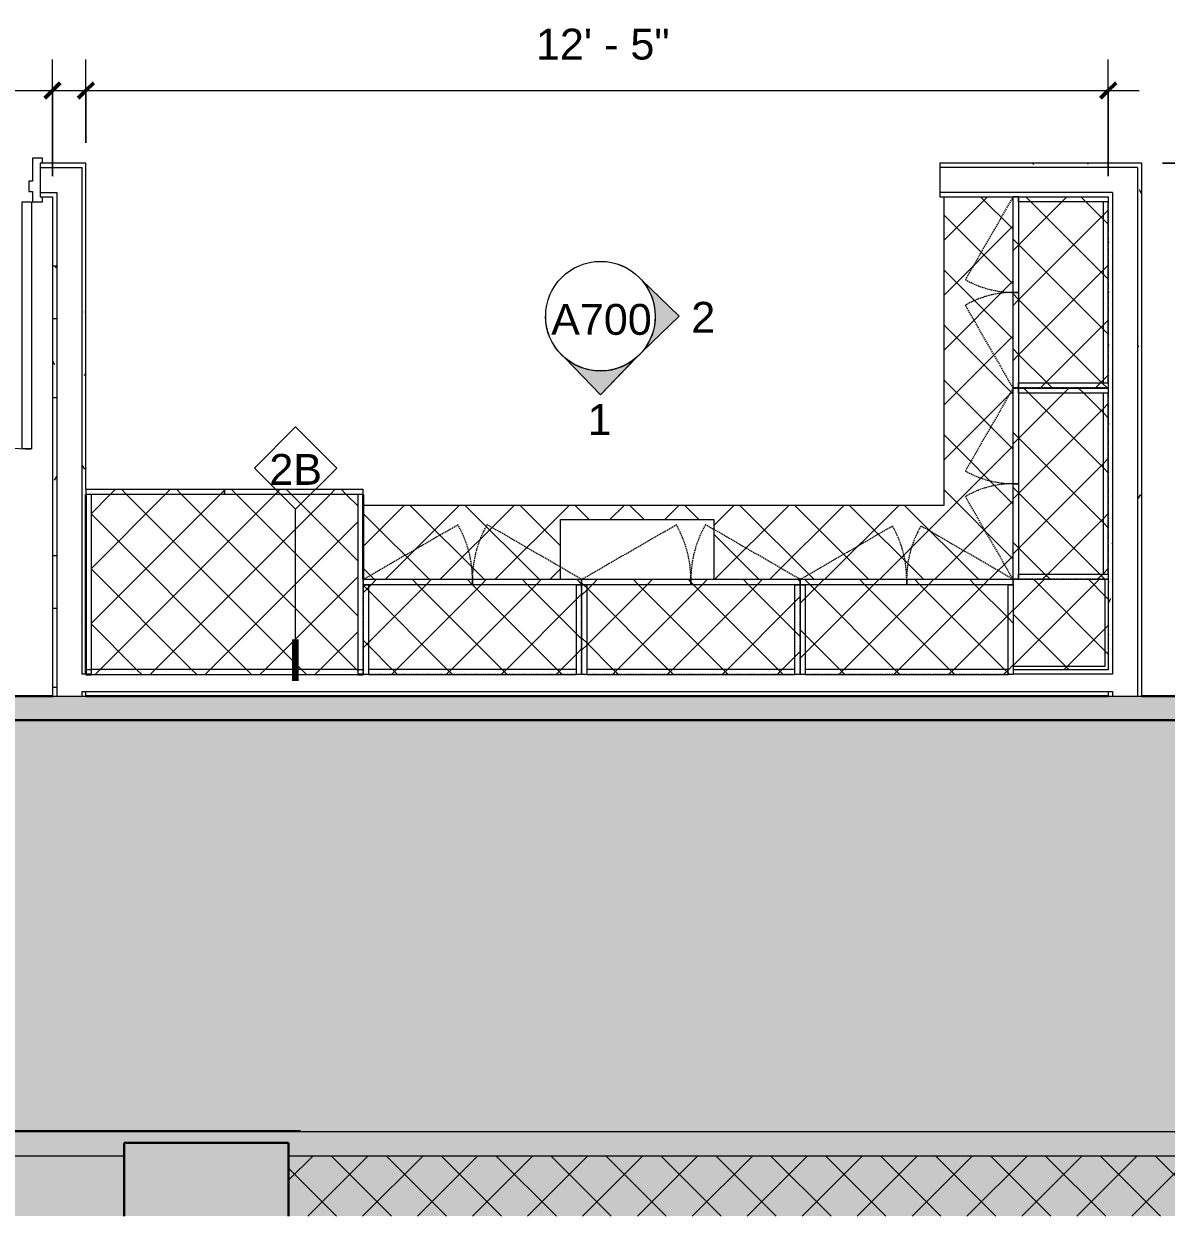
# Model space of a CAD drawing. Header units: inches. Extents: x 920 to 6887, y -557 to 2585.
# Drawn here: x 1953.8 to 2120.4, y 821.4 to 995.3 of the extents above; entities that cross this region are included whole.
import ezdxf

# ---------------------------------------------------------------- set-up
doc = ezdxf.new("R2010")
doc.units = ezdxf.units.IN
doc.header["$MEASUREMENT"] = 0
doc.linetypes.add('Dash', pattern=[0.25, 0.125, -0.125])
doc.linetypes.add('Hidden', pattern=[0.28125, 0.1875, -0.09375])
for name, color, linetype, lineweight in [('7200-WISCONSIN-AVE-6TH-FLOOR-031418_dwg _2_', 8, 'Continuous', 9), ('A-ANNO-DIMS', 211, 'Continuous', 9), ('A-ANNO-DIMS-48', 211, 'Continuous', 9), ('A-DETL-GENF', 92, 'Continuous', 9), ('A-DOOR', 31, 'Continuous', 18), ('A-WALL', 113, 'Continuous', 13), ('A-WALL-IDEN', 211, 'Continuous', 9), ('A-WALL-PATT', 111, 'Continuous', 18), ('Bb-col', 7, 'Continuous', 9), ('G-ANNO-SYMB', 111, 'Continuous', 9), ('I-WALL', 2, 'Continuous', 18), ('Q-CASE', 31, 'Continuous', 9), ('Q-CASE-HDLN', 31, 'Dash', 9), ('S-COLS', 52, 'Continuous', 18)]:
    doc.layers.add(name, color=color, linetype=linetype, lineweight=lineweight)
doc.styles.add('Arial_2', font='arial.ttf', dxfattribs={"height": 4.5})
doc.styles.add('Swis721 Lt BT_1', font='swissl.ttf', dxfattribs={"height": 4.5})
doc.dimstyles.new('OTJ_-_3_32__Linear__1_2__Tolerance', dxfattribs={"dimscale": 12, "dimtxt": 4.748918, "dimasz": 0.1875, "dimexe": 0.375, "dimexo": 0.25, "dimgap": 0.25, "dimtad": 1, "dimdec": 1, "dimrnd": 0.5, "dimzin": 3, "dimdsep": 46, "dimlunit": 4, "dimtxsty": 'Swis721 Lt BT_1', "dimblk1": 'OBLIQUE', "dimblk2": 'OBLIQUE', "dimsah": 1, "dimcen": 0.09, "dimdle": 0.375, "dimazin": 0, "dimtfac": 1, "dimtdec": 4, "dimtix": 1, "dimtmove": 0, "dimatfit": 3, "dimfxl": 1, "dimtvp": 1, "dimfrac": 2, "dimtolj": 1, "dimtzin": 0, "dimarcsym": 2})
pattern_1 = [(0, (-1271.5816, 0), (15.36, 3.84), [0.634, -10.886, 0.634, -10.886, -61.44]), (0, (-1271.5816, 0), (15.36, 3.84), [-23.04, 0.634, -22.406, 0.634, -10.886, -26.88]), (0, (-1271.5816, 0), (15.36, 3.84), [-57.6, 0.634, -7.046, 0.634, -18.566]), (120, (-1265.8216, 1.92), (-11.0055376, 11.38215), [0.634, -10.886, 0.634, -10.886, -61.44]), (120, (-1265.8216, 1.92), (-11.0055376, 11.38215), [-23.04, 0.634, -22.406, 0.634, -10.886, -26.88]), (120, (-1265.8216, 1.92), (-11.0055376, 11.38215), [-57.6, 0.634, -7.046, 0.634, -18.566]), (240, (-1263.9016, 9.6), (-4.3544624, -15.22215), [0.634, -10.886, 0.634, -10.886, -61.44]), (240, (-1263.9016, 9.6), (-4.3544624, -15.22215), [-23.04, 0.634, -22.406, 0.634, -10.886, -26.88]), (240, (-1263.9016, 9.6), (-4.3544624, -15.22215), [-57.6, 0.634, -7.046, 0.634, -18.566])]
pattern_2 = [(45, (-1271.5816, 0), (-4.006467, 4.006467), []), (135, (-1271.5816, 0), (-4.006467, -4.006467), [])]
pattern_3 = [(225, (3308.74, 898.054), (4.006467, -4.006467), []), (315, (3308.74, 898.054), (4.006467, 4.006467), [])]
pattern_4 = [(225, (3340.605, 898.054), (4.006467, -4.006467), []), (315, (3340.605, 898.054), (4.006467, 4.006467), [])]
pattern_5 = [(225, (3371.683, 898.054), (4.006467, -4.006467), []), (315, (3371.683, 898.054), (4.006467, 4.006467), [])]
pattern_6 = [(135, (972.062, -3385.925), (-4.006467, -4.006467), []), (225, (972.062, -3385.925), (4.006467, -4.006467), [])]
pattern_7 = [(135, (944.174, -3385.925), (-4.006467, -4.006467), []), (225, (944.174, -3385.925), (4.006467, -4.006467), [])]
pattern_8 = [(225, (3276.874, 895.101), (4.006467, -4.006467), []), (315, (3276.874, 895.101), (4.006467, 4.006467), [])]

# ---------------------------------------------------------------- blocks, each defined once
blk = doc.blocks.new('7200-WISCONSIN-AVE-6TH-FLOOR-031418_dwg _2_-7392751-Level 06  CONSTRUCTION')
at = {"layer": 'Bb-col', "flags": 128}
blk.add_lwpolyline([(3265.75, 833.75), (3265.75, 833.88), (3202.25, 833.88), (3202.25, 833.75)], dxfattribs=at)
blk = doc.blocks.new('Concrete-Rectangular-Column - 24 x 24-7025868-Level 06  CONSTRUCTION')
at = {"layer": 'S-COLS', "lineweight": 9}
blk.add_hatch(color=7, dxfattribs=at).paths.add_polyline_path([(12, 1.33), (12, 12), (-12, 12), (-12, 1.33)], flags=0)
at = {"layer": 'S-COLS', "color": 8, "lineweight": 30}
for p, q in [((12, 12), (-12, 12)), ((-12, 12), (-12, 1.33)), ((12, 1.33), (12, 12))]:
    blk.add_line(p, q, dxfattribs=at)
blk = doc.blocks.new('C-Counter Top - ADJ HEIGHT-7025326-Level 06  CONSTRUCTION')
at = {"layer": 'Q-CASE'}
h = blk.add_hatch(dxfattribs=at)
h.set_pattern_fill('FP_3', color=256, style=0, pattern_type=2)
h.set_pattern_definition([(45, (-3311.262, -831.118), (-4.006467, 4.006467), []), (135, (-3311.262, -831.118), (-4.006467, -4.006467), [])])
h.paths.add_polyline_path([(168.74, -9.67), (168.74, -0.86), (-47.26, -0.86), (-47.26, -9.67), (68.09, -9.67)], flags=0)
blk = doc.blocks.new('Door - Single - Solid Door-7376482-Level 06  CONSTRUCTION')
at = {"layer": 'A-DOOR'}
for p, q in [((-14.01, 39.28), (-12.63, 39.28)), ((-14.01, 3.28), (-14.01, 39.28)), ((-12.63, 39.28), (-12.63, 3.28)), ((-12.63, 3.28), (-14.01, 3.28))]:
    blk.add_line(p, q, dxfattribs=at)
at = {"layer": 'A-DOOR', "lineweight": 9}
for p, q in [((-15.63, 3.28), (-15.63, 2.53)), ((-14.13, 3.28), (-15.63, 3.28)), ((-14.13, 1.78), (-14.13, 3.28)), ((-13.63, 1.78), (-14.13, 1.78)), ((-13.63, 0.28), (-13.63, 1.78)), ((22.12, 1.78), (21.62, 1.78)), ((21.62, 1.78), (21.62, 0.28)), ((23.62, 3.28), (22.12, 3.28)), ((22.12, 3.28), (22.12, 1.78)), ((23.62, 2.53), (23.62, 3.28)), ((-14.13, -3.1), (-14.13, 0.28)), ((-14.13, 0.28), (-13.63, 0.28)), ((21.62, 0.28), (22.12, 0.28)), ((22.12, 0.28), (22.12, -3.1)), ((-15.63, -2.35), (-15.63, -3.1)), ((-15.63, -3.1), (-14.13, -3.1)), ((22.12, -3.1), (23.62, -3.1)), ((23.62, -3.1), (23.62, -2.35))]:
    blk.add_line(p, q, dxfattribs=at)
blk.add_arc((-14.01, 3.28), 36, 359.5, 90, dxfattribs=at)
blk = doc.blocks.new('CW Cupbd Ohead - 37_h x 13 7_8_d - 2 Doors - 1 Shelf-7477474-Level 06  CONSTRUCTION')
at = {"layer": 'Q-CASE'}
h = blk.add_hatch(dxfattribs=at)
h.set_pattern_fill('FP_7', color=256, style=0, pattern_type=2)
h.set_pattern_definition(pattern_3)
h.paths.add_polyline_path([(2, -2.36), (2, -15.45), (2.75, -15.45), (2.75, -2.36)], flags=0)
h = blk.add_hatch(dxfattribs=at)
h.set_pattern_fill('FP_7', color=256, style=0, pattern_type=2)
h.set_pattern_definition(pattern_3)
h.paths.add_polyline_path([(33.11, -2.36), (2.75, -2.36), (2.75, -3.11), (33.11, -3.1), (33.11, -2.39)], flags=0)
h = blk.add_hatch(dxfattribs=at)
h.set_pattern_fill('FP_7', color=256, style=0, pattern_type=2)
h.set_pattern_definition(pattern_3)
h.paths.add_polyline_path([(33.11, -3.11), (2.75, -3.11), (2.75, -15.45), (33.11, -15.45), (33.11, -3.17)], flags=0)
h = blk.add_hatch(dxfattribs=at)
h.set_pattern_fill('FP_7', color=256, style=0, pattern_type=2)
h.set_pattern_definition(pattern_3)
h.paths.add_polyline_path([(33.86, -2.36), (33.11, -2.36), (33.11, -15.45), (33.86, -15.45), (33.86, -2.39)], flags=0)
h = blk.add_hatch(dxfattribs=at)
h.set_pattern_fill('FP_7', color=256, style=0, pattern_type=2)
h.set_pattern_definition(pattern_3)
h.paths.add_polyline_path([(2, -15.45), (2, -16.24), (17.93, -16.24), (17.93, -15.45), (2.75, -15.45)], flags=0)
h = blk.add_hatch(dxfattribs=at)
h.set_pattern_fill('FP_7', color=256, style=0, pattern_type=2)
h.set_pattern_definition(pattern_3)
h.paths.add_polyline_path([(33.86, -15.45), (17.93, -15.45), (17.93, -16.24), (33.86, -16.24)], flags=0)
for p, q in [((2, -2.36), (2.75, -2.36)), ((2, -15.45), (2, -2.36)), ((2.75, -2.36), (2.75, -15.45)), ((33.11, -2.36), (2.75, -2.36)), ((2.75, -3.11), (33.11, -3.11)), ((33.11, -2.36), (33.86, -2.36)), ((33.11, -15.45), (33.11, -2.36)), ((33.86, -15.45), (33.86, -2.36)), ((2, -15.45), (17.93, -15.45)), ((2, -15.45), (2, -16.24)), ((2.75, -15.45), (2, -15.45)), ((17.93, -16.24), (17.93, -15.45)), ((17.93, -15.45), (33.86, -15.45)), ((17.93, -15.45), (17.93, -16.24)), ((33.86, -15.45), (33.11, -15.45)), ((33.86, -16.24), (33.86, -15.45)), ((17.93, -16.24), (2, -16.24)), ((33.86, -16.24), (17.93, -16.24))]:
    blk.add_line(p, q, dxfattribs=at)
at = {"layer": 'Q-CASE', "linetype": 'Hidden'}
for p, q in [((2, -16.24), (15.79, -24.2)), ((33.86, -16.24), (20.06, -24.2))]:
    blk.add_line(p, q, dxfattribs=at)
for centre, start, end in [((2, -16.24), 330, 0.5), ((33.86, -16.24), 179.5, 210)]:
    blk.add_arc(centre, 15.93, start, end, dxfattribs=at)
at = {"layer": 'Q-CASE-HDLN'}
for p, q in [((2, -16.24), (2, -2.36)), ((2, -2.36), (33.86, -2.36)), ((33.86, -2.36), (33.86, -16.24)), ((33.86, -16.24), (2, -16.24))]:
    blk.add_line(p, q, dxfattribs=at)
blk = doc.blocks.new('CW Cupbd Ohead - 37_h x 13 7_8_d - 2 Doors - 1 Shelf-V6-Level 06  CONSTRUCTION')
at = {"layer": 'Q-CASE'}
h = blk.add_hatch(dxfattribs=at)
h.set_pattern_fill('FP_8', color=256, style=0, pattern_type=2)
h.set_pattern_definition(pattern_4)
h.paths.add_polyline_path([(2.75, -2.36), (2, -2.36), (2, -15.45), (2.75, -15.45), (2.75, -2.39)], flags=0)
h = blk.add_hatch(dxfattribs=at)
h.set_pattern_fill('FP_8', color=256, style=0, pattern_type=2)
h.set_pattern_definition(pattern_4)
h.paths.add_polyline_path([(2.75, -2.36), (2.75, -3.11), (33.11, -3.11), (33.11, -2.36), (14.61, -2.36)], flags=0)
h = blk.add_hatch(dxfattribs=at)
h.set_pattern_fill('FP_8', color=256, style=0, pattern_type=2)
h.set_pattern_definition(pattern_4)
h.paths.add_polyline_path([(15.3, -3.11), (2.75, -3.11), (2.75, -15.45), (33.11, -15.45), (33.11, -3.11), (17.93, -3.11)], flags=0)
h = blk.add_hatch(dxfattribs=at)
h.set_pattern_fill('FP_8', color=256, style=0, pattern_type=2)
h.set_pattern_definition(pattern_4)
h.paths.add_polyline_path([(33.11, -2.36), (33.11, -15.45), (33.86, -15.45), (33.86, -2.36)], flags=0)
h = blk.add_hatch(dxfattribs=at)
h.set_pattern_fill('FP_8', color=256, style=0, pattern_type=2)
h.set_pattern_definition(pattern_4)
h.paths.add_polyline_path([(2, -15.45), (2, -16.24), (17.93, -16.24), (17.93, -15.45), (2.75, -15.45)], flags=0)
h = blk.add_hatch(dxfattribs=at)
h.set_pattern_fill('FP_8', color=256, style=0, pattern_type=2)
h.set_pattern_definition(pattern_4)
h.paths.add_polyline_path([(33.86, -15.45), (17.93, -15.45), (17.93, -16.24), (33.86, -16.24)], flags=0)
for p, q in [((2, -2.36), (2.75, -2.36)), ((2, -15.45), (2, -2.36)), ((2.75, -2.36), (2.75, -15.45)), ((33.11, -2.36), (2.75, -2.36)), ((2.75, -3.11), (33.11, -3.11)), ((33.11, -2.36), (33.86, -2.36)), ((33.11, -15.45), (33.11, -2.36)), ((33.86, -15.45), (33.86, -2.36)), ((2, -15.45), (17.93, -15.45)), ((2, -15.45), (2, -16.24)), ((2.75, -15.45), (2, -15.45)), ((17.93, -16.24), (17.93, -15.45)), ((17.93, -15.45), (33.86, -15.45)), ((17.93, -15.45), (17.93, -16.24)), ((33.86, -15.45), (33.11, -15.45)), ((33.86, -16.24), (33.86, -15.45)), ((17.93, -16.24), (2, -16.24)), ((33.86, -16.24), (17.93, -16.24))]:
    blk.add_line(p, q, dxfattribs=at)
at = {"layer": 'Q-CASE', "linetype": 'Hidden'}
for p, q in [((2, -16.24), (15.79, -24.2)), ((33.86, -16.24), (20.06, -24.2))]:
    blk.add_line(p, q, dxfattribs=at)
for centre, start, end in [((2, -16.24), 330, 0.5), ((33.86, -16.24), 179.5, 210)]:
    blk.add_arc(centre, 15.93, start, end, dxfattribs=at)
at = {"layer": 'Q-CASE-HDLN'}
for p, q in [((2, -16.24), (2, -2.36)), ((2, -2.36), (33.86, -2.36)), ((33.86, -2.36), (33.86, -16.24)), ((33.86, -16.24), (2, -16.24))]:
    blk.add_line(p, q, dxfattribs=at)
blk = doc.blocks.new('CW Cupbd Ohead - 37_h x 13 7_8_d - 2 Doors - 1 Shelf-7477510-Level 06  CONSTRUCTION')
at = {"layer": 'Q-CASE'}
h = blk.add_hatch(dxfattribs=at)
h.set_pattern_fill('FP_9', color=256, style=0, pattern_type=2)
h.set_pattern_definition(pattern_5)
h.paths.add_polyline_path([(2.75, -2.36), (2, -2.36), (2, -15.45), (2.75, -15.45), (2.75, -2.39)], flags=0)
h = blk.add_hatch(dxfattribs=at)
h.set_pattern_fill('FP_9', color=256, style=0, pattern_type=2)
h.set_pattern_definition(pattern_5)
h.paths.add_polyline_path([(32.32, -2.36), (2.75, -2.36), (2.75, -3.11), (32.32, -3.11), (32.32, -2.39)], flags=0)
h = blk.add_hatch(dxfattribs=at)
h.set_pattern_fill('FP_9', color=256, style=0, pattern_type=2)
h.set_pattern_definition(pattern_5)
h.paths.add_polyline_path([(12.12, -3.11), (2.75, -3.11), (2.75, -15.45), (32.32, -15.45), (32.32, -3.11)], flags=0)
h = blk.add_hatch(dxfattribs=at)
h.set_pattern_fill('FP_9', color=256, style=0, pattern_type=2)
h.set_pattern_definition(pattern_5)
h.paths.add_polyline_path([(33.07, -2.36), (32.32, -2.36), (32.32, -15.45), (33.07, -15.45), (33.07, -2.39)], flags=0)
h = blk.add_hatch(dxfattribs=at)
h.set_pattern_fill('FP_9', color=256, style=0, pattern_type=2)
h.set_pattern_definition(pattern_5)
h.paths.add_polyline_path([(2, -15.45), (2, -16.24), (17.53, -16.24), (17.53, -15.45), (2.75, -15.45)], flags=0)
h = blk.add_hatch(dxfattribs=at)
h.set_pattern_fill('FP_9', color=256, style=0, pattern_type=2)
h.set_pattern_definition(pattern_5)
h.paths.add_polyline_path([(33.07, -15.45), (17.53, -15.45), (17.53, -16.24), (33.07, -16.24)], flags=0)
for p, q in [((2, -2.36), (2.75, -2.36)), ((2, -15.45), (2, -2.36)), ((2.75, -2.36), (2.75, -15.45)), ((32.32, -2.36), (2.75, -2.36)), ((2.75, -3.11), (32.32, -3.11)), ((32.32, -2.36), (33.07, -2.36)), ((32.32, -15.45), (32.32, -2.36)), ((33.07, -15.45), (33.07, -2.36)), ((2, -15.45), (17.53, -15.45)), ((2, -15.45), (2, -16.24)), ((2.75, -15.45), (2, -15.45)), ((17.53, -16.24), (17.53, -15.45)), ((17.53, -15.45), (33.07, -15.45)), ((17.53, -15.45), (17.53, -16.24)), ((33.07, -15.45), (32.32, -15.45)), ((33.07, -16.24), (33.07, -15.45)), ((17.53, -16.24), (2, -16.24)), ((33.07, -16.24), (17.53, -16.24))]:
    blk.add_line(p, q, dxfattribs=at)
at = {"layer": 'Q-CASE', "linetype": 'Hidden'}
for p, q in [((2, -16.24), (15.45, -24.01)), ((33.07, -16.24), (19.62, -24.01))]:
    blk.add_line(p, q, dxfattribs=at)
for centre, start, end in [((2, -16.24), 330, 0.5), ((33.07, -16.24), 179.5, 210)]:
    blk.add_arc(centre, 15.54, start, end, dxfattribs=at)
at = {"layer": 'Q-CASE-HDLN'}
for p, q in [((2, -16.24), (2, -2.36)), ((2, -2.36), (33.07, -2.36)), ((33.07, -2.36), (33.07, -16.24)), ((33.07, -16.24), (2, -16.24))]:
    blk.add_line(p, q, dxfattribs=at)
blk = doc.blocks.new('CW Cupbd Ohead - 37_h x 13 7_8_d - 2 Doors - 1 Shelf-7435317-Level 06  CONSTRUCTION')
at = {"layer": 'Q-CASE'}
h = blk.add_hatch(dxfattribs=at)
h.set_pattern_fill('FP_10', color=256, style=0, pattern_type=2)
h.set_pattern_definition(pattern_6)
h.paths.add_polyline_path([(2.75, -2.36), (2, -2.36), (2, -15.45), (2.75, -15.45), (2.75, -2.37)], flags=0)
h = blk.add_hatch(dxfattribs=at)
h.set_pattern_fill('FP_10', color=256, style=0, pattern_type=2)
h.set_pattern_definition(pattern_6)
h.paths.add_polyline_path([(29.13, -2.36), (2.75, -2.36), (2.75, -3.11), (29.13, -3.11)], flags=0)
h = blk.add_hatch(dxfattribs=at)
h.set_pattern_fill('FP_10', color=256, style=0, pattern_type=2)
h.set_pattern_definition(pattern_6)
h.paths.add_polyline_path([(29.13, -15.45), (29.13, -3.11), (2.75, -3.11), (2.75, -15.45), (26.53, -15.45)], flags=0)
h = blk.add_hatch(dxfattribs=at)
h.set_pattern_fill('FP_10', color=256, style=0, pattern_type=2)
h.set_pattern_definition(pattern_6)
h.paths.add_polyline_path([(29.88, -15.45), (29.88, -2.36), (29.13, -2.36), (29.13, -15.45)], flags=0)
h = blk.add_hatch(dxfattribs=at)
h.set_pattern_fill('FP_10', color=256, style=0, pattern_type=2)
h.set_pattern_definition(pattern_6)
h.paths.add_polyline_path([(15.94, -15.45), (2, -15.45), (2, -16.24), (15.94, -16.24)], flags=0)
h = blk.add_hatch(dxfattribs=at)
h.set_pattern_fill('FP_10', color=256, style=0, pattern_type=2)
h.set_pattern_definition(pattern_6)
h.paths.add_polyline_path([(29.88, -16.24), (29.88, -15.45), (15.94, -15.45), (15.94, -16.24), (29.13, -16.24)], flags=0)
for p, q in [((2, -2.36), (2.75, -2.36)), ((2, -15.45), (2, -2.36)), ((2.75, -2.36), (2.75, -15.45)), ((29.13, -2.36), (2.75, -2.36)), ((2.75, -3.11), (29.13, -3.11)), ((29.13, -2.36), (29.88, -2.36)), ((29.13, -15.45), (29.13, -2.36)), ((29.88, -15.45), (29.88, -2.36)), ((2, -15.45), (15.94, -15.45)), ((2, -15.45), (2, -16.24)), ((2.75, -15.45), (2, -15.45)), ((15.94, -16.24), (15.94, -15.45)), ((15.94, -15.45), (29.88, -15.45)), ((15.94, -15.45), (15.94, -16.24)), ((29.88, -15.45), (29.13, -15.45)), ((29.88, -16.24), (29.88, -15.45)), ((15.94, -16.24), (2, -16.24)), ((29.88, -16.24), (15.94, -16.24))]:
    blk.add_line(p, q, dxfattribs=at)
at = {"layer": 'Q-CASE', "linetype": 'Hidden'}
for p, q in [((2, -16.24), (14.07, -23.21)), ((29.88, -16.24), (17.81, -23.21))]:
    blk.add_line(p, q, dxfattribs=at)
for centre, start, end in [((2, -16.24), 330, 0.5), ((29.88, -16.24), 179.5, 210)]:
    blk.add_arc(centre, 13.94, start, end, dxfattribs=at)
at = {"layer": 'Q-CASE-HDLN'}
for p, q in [((2, -16.24), (2, -2.36)), ((2, -2.36), (29.88, -2.36)), ((29.88, -2.36), (29.88, -16.24)), ((29.88, -16.24), (2, -16.24))]:
    blk.add_line(p, q, dxfattribs=at)
blk = doc.blocks.new('CW Cupbd Ohead - 37_h x 13 7_8_d - 2 Doors - 1 Shelf-V7-Level 06  CONSTRUCTION')
at = {"layer": 'Q-CASE'}
h = blk.add_hatch(dxfattribs=at)
h.set_pattern_fill('FP_11', color=256, style=0, pattern_type=2)
h.set_pattern_definition(pattern_7)
h.paths.add_polyline_path([(2.75, -2.57), (2.75, -2.36), (2, -2.36), (2, -15.45), (2.75, -15.45), (2.75, -2.86)], flags=0)
h = blk.add_hatch(dxfattribs=at)
h.set_pattern_fill('FP_11', color=256, style=0, pattern_type=2)
h.set_pattern_definition(pattern_7)
h.paths.add_polyline_path([(29.13, -3.11), (29.13, -2.36), (2.75, -2.36), (2.75, -3.11)], flags=0)
h = blk.add_hatch(dxfattribs=at)
h.set_pattern_fill('FP_11', color=256, style=0, pattern_type=2)
h.set_pattern_definition(pattern_7)
h.paths.add_polyline_path([(29.13, -3.11), (2.75, -3.11), (2.75, -15.45), (29.13, -15.45), (29.13, -6.58)], flags=0)
h = blk.add_hatch(dxfattribs=at)
h.set_pattern_fill('FP_11', color=256, style=0, pattern_type=2)
h.set_pattern_definition(pattern_7)
h.paths.add_polyline_path([(29.88, -3.11), (29.88, -2.36), (29.13, -2.36), (29.13, -15.45), (29.88, -15.45), (29.88, -6.58)], flags=0)
h = blk.add_hatch(dxfattribs=at)
h.set_pattern_fill('FP_11', color=256, style=0, pattern_type=2)
h.set_pattern_definition(pattern_7)
h.paths.add_polyline_path([(15.94, -16.24), (15.94, -15.45), (2, -15.45), (2, -16.24), (9.89, -16.24)], flags=0)
h = blk.add_hatch(dxfattribs=at)
h.set_pattern_fill('FP_11', color=256, style=0, pattern_type=2)
h.set_pattern_definition(pattern_7)
h.paths.add_polyline_path([(29.88, -15.59), (29.88, -15.45), (15.94, -15.45), (15.94, -16.24), (29.88, -16.24)], flags=0)
for p, q in [((2, -2.36), (2.75, -2.36)), ((2, -15.45), (2, -2.36)), ((2.75, -2.36), (2.75, -15.45)), ((29.13, -2.36), (2.75, -2.36)), ((2.75, -3.11), (29.13, -3.11)), ((29.13, -2.36), (29.88, -2.36)), ((29.13, -15.45), (29.13, -2.36)), ((29.88, -15.45), (29.88, -2.36)), ((2, -15.45), (15.94, -15.45)), ((2, -15.45), (2, -16.24)), ((2.75, -15.45), (2, -15.45)), ((15.94, -16.24), (15.94, -15.45)), ((15.94, -15.45), (29.88, -15.45)), ((15.94, -15.45), (15.94, -16.24)), ((29.88, -15.45), (29.13, -15.45)), ((29.88, -16.24), (29.88, -15.45)), ((15.94, -16.24), (2, -16.24)), ((29.88, -16.24), (15.94, -16.24))]:
    blk.add_line(p, q, dxfattribs=at)
at = {"layer": 'Q-CASE', "linetype": 'Hidden'}
for p, q in [((2, -16.24), (14.07, -23.21)), ((29.88, -16.24), (17.81, -23.21))]:
    blk.add_line(p, q, dxfattribs=at)
for centre, start, end in [((2, -16.24), 330, 0.5), ((29.88, -16.24), 179.5, 210)]:
    blk.add_arc(centre, 13.94, start, end, dxfattribs=at)
at = {"layer": 'Q-CASE-HDLN'}
for p, q in [((2, -16.24), (2, -2.36)), ((2, -2.36), (29.88, -2.36)), ((29.88, -2.36), (29.88, -16.24)), ((29.88, -16.24), (2, -16.24))]:
    blk.add_line(p, q, dxfattribs=at)
blk = doc.blocks.new('CW Cupbd2 - Fridge 80_h x 24_d - 2 Doors-7486059-Level 06  CONSTRUCTION')
at = {"layer": 'Q-CASE'}
h = blk.add_hatch(dxfattribs=at)
h.set_pattern_fill('FP_13', color=256, style=0, pattern_type=2)
h.set_pattern_definition(pattern_8)
h.paths.add_polyline_path([(40.94, -5.31), (2.75, -5.31), (2.75, -6.06), (41.69, -6.06), (41.69, -5.31)], flags=0)
h = blk.add_hatch(dxfattribs=at)
h.set_pattern_fill('FP_13', color=256, style=0, pattern_type=2)
h.set_pattern_definition(pattern_8)
h.paths.add_polyline_path([(41.69, -6.06), (2.75, -6.06), (2.75, -31.56), (41.69, -31.56)], flags=0)
h = blk.add_hatch(dxfattribs=at)
h.set_pattern_fill('FP_13', color=256, style=0, pattern_type=2)
h.set_pattern_definition(pattern_8)
h.paths.add_polyline_path([(2.1, -31.56), (2, -31.56), (2, -32.31), (22.22, -32.31), (22.22, -31.56), (2.75, -31.56)], flags=0)
h = blk.add_hatch(dxfattribs=at)
h.set_pattern_fill('FP_13', color=256, style=0, pattern_type=2)
h.set_pattern_definition(pattern_8)
h.paths.add_polyline_path([(42.44, -31.56), (22.22, -31.56), (22.22, -32.31), (42.44, -32.31)], flags=0)
at = {"layer": 'Q-CASE', "lineweight": 30}
for p, q in [((2.75, -5.31), (2, -5.31)), ((42.44, -5.31), (41.69, -5.31)), ((42.44, -31.56), (42.44, -5.31)), ((2, -19.19), (2, -31.56))]:
    blk.add_line(p, q, dxfattribs=at)
at = {"layer": 'Q-CASE'}
for p, q in [((41.69, -5.31), (2.75, -5.31)), ((2.75, -5.31), (2.75, -6.06)), ((2.75, -6.06), (2.75, -31.56)), ((2.75, -6.06), (41.69, -6.06)), ((41.69, -6.06), (41.69, -5.31)), ((41.69, -31.56), (41.69, -6.06)), ((2, -31.56), (22.22, -31.56)), ((2, -31.56), (2, -32.31)), ((22.22, -32.31), (2, -32.31)), ((22.22, -32.31), (22.22, -31.56)), ((22.22, -31.56), (42.44, -31.56)), ((22.22, -31.56), (22.22, -32.31)), ((42.44, -32.31), (22.22, -32.31)), ((42.44, -32.31), (42.44, -31.56))]:
    blk.add_line(p, q, dxfattribs=at)
blk = doc.blocks.new('Elevation - Filled Arrow 2-347888-Level 06  CONSTRUCTION')
at = {"layer": 'G-ANNO-SYMB'}
blk.add_circle((0, 0), 0.1664, dxfattribs=at)
blk = doc.blocks.new('Elevation - Filled Arrow-151867-Level 06  CONSTRUCTION')
at = {"layer": 'G-ANNO-SYMB'}
h = blk.add_hatch(color=256, dxfattribs=at)
edge = h.paths.add_edge_path(flags=0)
edge.add_line((0, 0.2393), (0.1103, 0.1247))
edge.add_arc((-0.0002, -0.0002), 0.1667, 48.498, 130.5571)
edge.add_line((-0.1085, 0.1265), (0, 0.2393))
for p, q in [((0, 0.2393), (-0.1085, 0.1265)), ((-0.1084, 0.1266), (0, 0.2393)), ((0, 0.2393), (-0.1084, 0.1266)), ((0, 0.2393), (0.11, 0.1249)), ((0.1103, 0.1247), (0, 0.2393))]:
    blk.add_line(p, q, dxfattribs=at)
blk.add_arc((-0.0002, -0.0002), 0.1667, 48.498, 130.5571, dxfattribs=at)
blk.add_ellipse((-0.0002, -0.0001), major_axis=(-0.1667, 0), ratio=0.999376, start_param=3.141593, end_param=6.283185, dxfattribs=at)
blk = doc.blocks.new('DIMBLOCK6-Level 06  CONSTRUCTION')
at = {"layer": 'A-ANNO-DIMS-48'}
for p, q in [((1909.94, 973.07), (1909.94, 990.05)), ((1957.98, 973.07), (1957.98, 990.05)), ((1905.44, 985.55), (1962.48, 985.55)), ((1909.94, 985.55), (1909.94, 973.07)), ((1957.98, 985.55), (1957.98, 973.07))]:
    blk.add_line(p, q, dxfattribs=at)
at = {"layer": 'A-ANNO-DIMS-48', "lineweight": 50}
for p, q in [((1909.94, 985.55), (1908.82, 984.42)), ((1909.94, 985.55), (1911.07, 986.67)), ((1957.98, 985.55), (1956.86, 984.42)), ((1957.98, 985.55), (1959.11, 986.67))]:
    blk.add_line(p, q, dxfattribs=at)
at = {"layer": 'A-ANNO-DIMS-48', "color": 0, "insert": (1926.69, 994.56), "char_height": 4.5, "width": 17.4579, "attachment_point": 1, "line_spacing_factor": 1.005062, "style": 'Swis721 Lt BT_1'}
blk.add_mtext('4\' - 0"', dxfattribs=at)
blk = doc.blocks.new('_Oblique')
at = {"color": 0, "linetype": 'ByBlock', "lineweight": -2}
blk.add_line((-0.5, -0.5), (0.5, 0.5), dxfattribs=at)
blk = doc.blocks.new('DIMBLOCK8-Level 06  CONSTRUCTION')
at = {"layer": 'A-ANNO-DIMS-48'}
for p, q in [((1962.86, 977.94), (1962.86, 990.05)), ((2111.98, 973.07), (2111.98, 990.05)), ((1958.36, 985.55), (2116.48, 985.55)), ((1962.86, 985.55), (1962.86, 977.94)), ((2111.98, 985.55), (2111.98, 973.07))]:
    blk.add_line(p, q, dxfattribs=at)
at = {"layer": 'A-ANNO-DIMS-48', "lineweight": 50}
for p, q in [((1962.86, 985.55), (1961.73, 984.42)), ((1962.86, 985.55), (1963.98, 986.67)), ((2111.98, 985.55), (2110.86, 984.42)), ((2111.98, 985.55), (2113.11, 986.67))]:
    blk.add_line(p, q, dxfattribs=at)
at = {"layer": 'A-ANNO-DIMS-48', "color": 0, "insert": (2028.49, 994.56), "char_height": 4.5, "width": 21.438, "attachment_point": 1, "line_spacing_factor": 1.005062, "style": 'Swis721 Lt BT_1'}
blk.add_mtext('12\' - 5"', dxfattribs=at)
blk = doc.blocks.new('DIMBLOCK9-Level 06  CONSTRUCTION')
at = {"layer": 'A-ANNO-DIMS-48'}
for p, q in [((2131.35, 979.44), (2131.35, 892.75)), ((2119.86, 974.94), (2135.85, 974.94)), ((2131.35, 974.94), (2119.86, 974.94)), ((2129.94, 897.25), (2135.85, 897.25)), ((2131.35, 897.25), (2129.94, 897.25))]:
    blk.add_line(p, q, dxfattribs=at)
at = {"layer": 'A-ANNO-DIMS-48', "lineweight": 50}
for p, q in [((2131.35, 974.94), (2130.22, 976.07)), ((2131.35, 974.94), (2132.47, 973.82)), ((2131.35, 897.25), (2130.22, 898.38)), ((2131.35, 897.25), (2132.47, 896.13))]:
    blk.add_line(p, q, dxfattribs=at)
at = {"layer": 'A-ANNO-DIMS-48', "color": 0, "insert": (2122.34, 923.77), "char_height": 4.5, "width": 29.579, "attachment_point": 1, "rotation": 90, "line_spacing_factor": 1.005062, "style": 'Swis721 Lt BT_1'}
blk.add_mtext('6\' - 5 1/2"', dxfattribs=at)
blk = doc.blocks.new('Wall Tag - 1_4_-62626-Level 06  CONSTRUCTION')
at = {"layer": 'A-WALL-IDEN'}
for p, q in [((-0.125, 0), (0, 0.125)), ((0, 0.125), (0.125, 0)), ((-0.125, 0), (0, -0.125)), ((0, -0.125), (0.125, 0))]:
    blk.add_line(p, q, dxfattribs=at)

msp = doc.modelspace()

# ---------------------------------------------------------------- hatches: boundary and pattern name
at = {"layer": 'A-DETL-GENF'}
h = msp.add_hatch(color=254, dxfattribs=at)
h.paths.add_polyline_path([(1675.45, 821.45), (1728.42, 821.45), (1728.42, 832.12), (1752.42, 832.12), (1752.42, 821.45), (1927.42, 821.45), (1927.42, 832.12), (1951.42, 832.12), (1951.42, 821.45), (1968.42, 821.45), (1968.42, 832.12), (1992.42, 832.12), (1992.42, 821.45), (2208.42, 821.45), (2208.42, 832.12), (2232.42, 832.12), (2232.42, 821.45), (2448.42, 821.45), (2448.42, 832.12), (2472.42, 832.12), (2472.42, 821.45), (2540.09, 821.45), (2540.09, 893.75), (1823.12, 893.75), (1821.97, 894.13), (1757, 894.13), (1757, 876.13), (1703.92, 876.13), (1684.62, 931.81), (1675.45, 928.75), (1675.45, 830.25)], flags=0)
h.paths.add_polyline_path([(2447.22, 897.25), (2540.09, 897.25), (2540.09, 1320.13), (2480.42, 1320.13), (2480.42, 1307.13), (2472.92, 1307.13), (2472.92, 1288.13), (2448.92, 1288.13), (2448.92, 1307.13), (2447.22, 1307.13), (2447.22, 1000.25)], flags=0)
h.paths.add_polyline_path([(1677.71, 934.49), (1721.49, 949.13), (1719.94, 953.62), (1676.2, 939), (1676.63, 937.73)], flags=0)
h.paths.add_polyline_path([(1675.45, 943.62), (1718.42, 957.99), (1709.59, 983.48), (1710.76, 983.88), (1711.39, 982), (1714.62, 983.08), (1715.27, 981.19), (1763.71, 997.38), (1762.44, 1001.17), (1766.24, 1002.44), (1764.97, 1006.23), (1768.76, 1007.5), (1756.71, 1043.54), (1752.92, 1042.29), (1751.65, 1046.07), (1747.86, 1044.8), (1746.59, 1048.59), (1740.9, 1046.69), (1739.79, 1050.01), (1773.93, 1061.42), (1721.94, 1216.96), (1675.45, 1201.42), (1675.45, 1028.5), (1697.11, 1035.74), (1702.02, 1021.05), (1698.7, 1019.94), (1694.9, 1031.31), (1675.45, 1024.81), (1675.45, 944.76)], flags=0)
h.paths.add_polyline_path([(1727.43, 946.12), (1724.53, 955.15), (1724.32, 955.08), (1727.42, 946.16)], flags=0)
h.paths.add_polyline_path([(1722.81, 959.45), (1723.12, 959.56), (1717.16, 978.13), (1716.42, 977.88), (1722.74, 959.63)], flags=0)
h.paths.add_polyline_path([(1765.61, 998.01), (1796.9, 1008.47), (1779.63, 1060.16), (1779.15, 1060), (1786.76, 1037.24), (1764, 1029.63), (1756.39, 1052.39), (1748.33, 1049.7), (1749.12, 1047.33), (1752.92, 1048.6), (1754.18, 1044.8), (1757.98, 1046.07), (1771.29, 1006.24), (1767.5, 1004.97), (1768.76, 1001.17), (1764.97, 999.91), (1765.56, 998.14)], flags=0)
h.paths.add_polyline_path([(2472.42, 1048.13), (2448.42, 1048.13), (2448.42, 1072.13), (2472.42, 1072.13)], flags=0)
h.paths.add_polyline_path([(1775.83, 1062.06), (1778.68, 1063.01), (1739.42, 1180.45), (1739.42, 1288.13), (1728.17, 1288.13), (1728.17, 1307.13), (1704.98, 1307.13), (1731.18, 1228.75), (1677.6, 1210.84), (1679.58, 1204.91), (1723.2, 1219.49), (1775.51, 1063.01)], flags=0)
h.paths.add_polyline_path([(1675.45, 1214.07), (1726.67, 1231.2), (1675.45, 1384.45), (1675.45, 1214.39)], flags=0)
h.paths.add_polyline_path([(1752.42, 1288.13), (1752.42, 1307.13), (1752.17, 1307.13), (1752.17, 1288.13)], flags=0)
at = {"layer": 'A-WALL-PATT', "lineweight": 9}
h = msp.add_hatch(dxfattribs=at)
h.set_pattern_fill('FP_5', color=256, style=0, pattern_type=2)
h.set_pattern_definition(pattern_1)
h.paths.add_polyline_path([(1962.23, 897.25), (1962.86, 897.25), (1962.86, 897.94), (1962.23, 897.94)], flags=0)
h.paths.add_polyline_path([(1962.86, 900.44), (1962.86, 974.94), (1962.23, 974.94), (1962.23, 900.44)], flags=0)
h = msp.add_hatch(dxfattribs=at)
h.set_pattern_fill('FP_5', color=256, style=0, pattern_type=2)
h.set_pattern_definition(pattern_1)
h.paths.add_polyline_path([(2116.86, 974.32), (2116.86, 974.94), (2087.42, 974.94), (2087.42, 974.32), (2116.23, 974.32)], flags=0)
h = msp.add_hatch(dxfattribs=at)
h.set_pattern_fill('FP_5', color=256, style=0, pattern_type=2)
h.set_pattern_definition(pattern_1)
h.paths.add_polyline_path([(2116.86, 897.25), (2116.86, 974.32), (2116.23, 974.32), (2116.23, 897.25)], flags=0)
h = msp.add_hatch(dxfattribs=at)
h.set_pattern_fill('FP_5', color=256, style=0, pattern_type=2)
h.set_pattern_definition(pattern_1)
h.paths.add_polyline_path([(1911.74, 970.07), (1917.67, 970.07), (1917.67, 970.69), (1910.21, 970.69), (1909.94, 970.07), (1911.07, 970.07)], flags=0)
h.paths.add_polyline_path([(1957.98, 970.07), (1957.98, 970.69), (1956.17, 970.69), (1956.17, 970.07)], flags=0)
h = msp.add_hatch(dxfattribs=at)
h.set_pattern_fill('FP_5', color=256, style=0, pattern_type=2)
h.set_pattern_definition(pattern_1)
h.paths.add_polyline_path([(1958.61, 897.25), (1958.61, 970.69), (1957.98, 970.69), (1957.98, 897.25)], flags=0)
h = msp.add_hatch(dxfattribs=at)
h.set_pattern_fill('FP_5', color=256, style=0, pattern_type=2)
h.set_pattern_definition(pattern_1)
h.paths.add_polyline_path([(2111.98, 897.25), (2112.61, 897.26), (2112.61, 897.94), (2111.98, 897.94)], flags=0)
h.paths.add_polyline_path([(2112.61, 900.44), (2112.61, 970.07), (2111.98, 970.07), (2111.98, 900.44)], flags=0)
h = msp.add_hatch(dxfattribs=at)
h.set_pattern_fill('FP_5', color=256, style=0, pattern_type=2)
h.set_pattern_definition(pattern_1)
h.paths.add_polyline_path([(2107.77, 900.44), (2111.98, 900.44), (2111.98, 901.07), (2098.11, 901.07), (2098.11, 900.44)], flags=0)
h.paths.add_polyline_path([(1963.61, 900.44), (1963.61, 901.07), (1962.86, 901.07), (1962.86, 900.44)], flags=0)
h.paths.add_polyline_path([(2002.55, 900.44), (2003.3, 900.44), (2003.3, 901.07), (2002.55, 901.07), (2002.55, 900.95)], flags=0)
msp.add_hatch(color=7, dxfattribs=at).paths.add_polyline_path([(1992.42, 893.75), (2540.09, 893.75), (2540.09, 897.25), (1828.1, 897.25), (1823.12, 893.75), (1891.61, 893.75)], flags=0)
at = {"layer": 'Q-CASE'}
h = msp.add_hatch(dxfattribs=at)
h.set_pattern_fill('FP_6', color=256, style=0, pattern_type=2)
h.set_pattern_definition(pattern_2)
h.paths.add_polyline_path([(2098.11, 914.29), (2098.11, 970.07), (2087.98, 970.07), (2087.98, 925.07), (2003.3, 925.06), (2003.3, 914.29), (2032.07, 914.29), (2032.07, 923.01), (2054.42, 923.01), (2054.42, 914.29), (2097.36, 914.29)], flags=0)
h.paths.add_polyline_path([(2106.55, 901.57), (2111.48, 901.57), (2111.48, 914.29), (2098.11, 914.29), (2098.11, 901.57)], flags=0)
h = msp.add_hatch(dxfattribs=at)
h.set_pattern_fill('FP_6', color=256, style=0, pattern_type=2)
h.set_pattern_definition(pattern_2)
h.paths.add_polyline_path([(2111.98, 901.07), (2111.98, 914.29), (2111.48, 914.29), (2111.48, 901.57), (2098.11, 901.57), (2098.11, 901.07), (2107.77, 901.07)], flags=0)

# ---------------------------------------------------------------- linework, layer by layer
at = {"layer": 'A-WALL', "lineweight": 18}
for p, q in [((1956.17, 974.32), (1962.23, 974.32)), ((1962.23, 974.32), (1962.23, 900.44)), ((2116.23, 974.32), (2087.42, 974.32)), ((2116.23, 974.32), (2116.23, 897.25)), ((1956.17, 970.69), (1958.61, 970.69)), ((1958.61, 970.69), (1958.61, 897.25)), ((2112.61, 970.69), (2087.42, 970.69)), ((2112.61, 970.69), (2112.61, 900.44)), ((1963.61, 900.44), (1962.23, 900.44)), ((2003.3, 900.44), (2002.55, 900.44)), ((2112.61, 900.44), (2098.11, 900.44)), ((1957.98, 897.25), (1962.86, 897.25)), ((1962.23, 897.94), (1962.23, 897.25)), ((1962.23, 897.94), (1962.86, 897.94)), ((2111.98, 897.94), (2112.61, 897.94)), ((2111.98, 897.25), (2116.86, 897.25)), ((2112.61, 897.94), (2112.61, 897.25))]:
    msp.add_line(p, q, dxfattribs=at)
at = {"layer": 'A-WALL-IDEN'}
msp.add_line((1993.43, 899.5), (1993.43, 924.5), dxfattribs=at)
at = {"layer": 'A-WALL-IDEN', "lineweight": 90}
msp.add_line((1993.43, 899.5), (1993.43, 905.5), dxfattribs=at)
at = {"layer": 'I-WALL'}
for p, q in [((1962.86, 974.94), (1956.17, 974.94)), ((1956.17, 974.94), (1956.17, 970.07)), ((1962.86, 927.42), (1962.86, 974.94)), ((2116.86, 974.94), (2087.42, 974.94)), ((2087.42, 974.94), (2087.42, 970.07)), ((2116.86, 897.25), (2116.86, 974.94)), ((1956.17, 970.07), (1957.98, 970.07)), ((1957.98, 970.07), (1957.98, 897.25)), ((2087.42, 970.07), (2098.11, 970.07)), ((1962.86, 901.07), (1962.86, 926.67)), ((2111.98, 914.29), (2111.98, 901.07)), ((1963.61, 901.07), (1962.86, 901.07)), ((2003.3, 901.07), (2002.55, 901.07)), ((2111.98, 901.07), (2098.11, 901.07)), ((1962.86, 897.25), (1962.86, 897.94)), ((1962.86, 897.94), (2111.98, 897.94)), ((2111.98, 897.94), (2111.98, 897.25)), ((2230.92, 833.75), (1680.85, 833.75)), ((1951.42, 830.25), (1968.42, 830.25)), ((1992.42, 830.25), (2208.42, 830.25))]:
    msp.add_line(p, q, dxfattribs=at)
at = {"layer": 'I-WALL', "color": 8, "lineweight": 30}
for p, q in [((1957.98, 897.25), (1879.03, 897.25)), ((2111.98, 897.25), (1962.86, 897.25)), ((2443.72, 897.25), (2116.86, 897.25)), ((1823.12, 893.75), (2540.09, 893.75))]:
    msp.add_line(p, q, dxfattribs=at)
at = {"layer": 'Q-CASE'}
for p, q in [((2087.98, 970.07), (2087.98, 925.07)), ((2087.98, 925.07), (2003.3, 925.07)), ((2032.07, 914.29), (2032.07, 923.01)), ((2032.07, 923.01), (2054.42, 923.01)), ((2054.42, 923.01), (2054.42, 914.29)), ((2111.48, 914.29), (2111.48, 901.57)), ((2111.48, 901.57), (2098.11, 901.57))]:
    msp.add_line(p, q, dxfattribs=at)

# ---------------------------------------------------------------- block references
at = {"layer": '7200-WISCONSIN-AVE-6TH-FLOOR-031418_dwg _2_', "color": 7}
msp.add_blockref('7200-WISCONSIN-AVE-6TH-FLOOR-031418_dwg _2_-7392751-Level 06  CONSTRUCTION', (-1271.58, 0), dxfattribs=at)
at = {"layer": 'A-DOOR', "rotation": 180}
msp.add_blockref('Door - Single - Solid Door-7376482-Level 06  CONSTRUCTION', (1940.91, 972.59), dxfattribs=at)
at = {"layer": 'A-WALL-IDEN', "xscale": 47.99999999999997, "yscale": 47.99999999999997, "zscale": 47.99999999999997}
msp.add_blockref('Wall Tag - 1_4_-62626-Level 06  CONSTRUCTION', (1993.43, 930.5), dxfattribs=at)
at = {"layer": 'G-ANNO-SYMB', "xscale": 47.99999999999997, "yscale": 47.99999999999997, "zscale": 47.99999999999997}
msp.add_blockref('Elevation - Filled Arrow 2-347888-Level 06  CONSTRUCTION', (2037.9, 952.65), dxfattribs=at)
at = {"layer": 'G-ANNO-SYMB', "extrusion": (0, 0, -1), "xscale": 47.99999999999997, "yscale": 47.99999999999997, "zscale": 47.99999999999997}
for rotation in [90.00000000000038, 180]:
    msp.add_blockref('Elevation - Filled Arrow-151867-Level 06  CONSTRUCTION', (-2037.9, 952.65), dxfattribs=dict(at, rotation=rotation))
at = {"layer": 'Q-CASE'}
for name, p, rotation in [('CW Cupbd Ohead - 37_h x 13 7_8_d - 2 Doors - 1 Shelf-7435317-Level 06  CONSTRUCTION', (2114.34, 972.06), 270.0000000000001), ('CW Cupbd Ohead - 37_h x 13 7_8_d - 2 Doors - 1 Shelf-V7-Level 06  CONSTRUCTION', (2114.34, 944.17), 270), ('CW Cupbd2 - Fridge 80_h x 24_d - 2 Doors-7486059-Level 06  CONSTRUCTION', (2005.29, 895.1), 180), ('CW Cupbd Ohead - 37_h x 13 7_8_d - 2 Doors - 1 Shelf-7477474-Level 06  CONSTRUCTION', (2037.16, 898.05), 180), ('CW Cupbd Ohead - 37_h x 13 7_8_d - 2 Doors - 1 Shelf-V6-Level 06  CONSTRUCTION', (2069.02, 898.05), 180), ('CW Cupbd Ohead - 37_h x 13 7_8_d - 2 Doors - 1 Shelf-7477510-Level 06  CONSTRUCTION', (2100.1, 898.05), 180)]:
    msp.add_blockref(name, p, dxfattribs=dict(at, rotation=rotation))
msp.add_blockref('C-Counter Top - ADJ HEIGHT-7025326-Level 06  CONSTRUCTION', (2039.68, 831.12), dxfattribs=at)
at = {"layer": 'S-COLS', "lineweight": 9}
msp.add_blockref('Concrete-Rectangular-Column - 24 x 24-7025868-Level 06  CONSTRUCTION', (1980.42, 820.12), dxfattribs=at)

# ---------------------------------------------------------------- texts
at = {"layer": 'A-WALL-IDEN', "insert": (1989.6, 932.56), "char_height": 4.5, "width": 9.09, "attachment_point": 1, "style": 'Swis721 Lt BT_1'}
msp.add_mtext('2B', dxfattribs=at)
at = {"layer": 'G-ANNO-SYMB', "char_height": 4.5, "attachment_point": 1}
for s, insert, width, style in [('A700', (2030.71, 954.43), 17.877, 'Arial_2'), ('2', (2051.15, 954.73), 4.0905, 'Swis721 Lt BT_1'), ('1', (2036.03, 939.84), 4.0905, 'Swis721 Lt BT_1')]:
    msp.add_mtext(s, dxfattribs=dict(at, insert=insert, width=width, style=style))

# ---------------------------------------------------------------- dimensions: what is measured, and where the dimension line sits
at = {"layer": 'A-ANNO-DIMS'}
for base, p1, p2, override, picture, middle in [((1957.98, 985.55), (1909.94, 970.07), (1957.98, 970.07), {"dimpost": '<>', "dimfxl": 48.040854}, 'DIMBLOCK6-Level 06  CONSTRUCTION', (1933.96, 990.86)), ((2111.98, 985.55), (1962.86, 974.94), (2111.98, 970.07), {"dimpost": '<>', "dimfxl": 149.204662}, 'DIMBLOCK8-Level 06  CONSTRUCTION', (2037.42, 990.86))]:
    dim = msp.add_linear_dim(base=base, p1=p1, p2=p2, dimstyle='OTJ_-_3_32__Linear__1_2__Tolerance', override=override, dxfattribs=at)
    dim.commit()
    dim.dimension.update_dxf_attribs({"geometry": picture, "text_midpoint": middle})
dim = msp.add_linear_dim(base=(2131.35, 897.25), p1=(2116.86, 974.94), p2=(2132.94, 897.25), angle=90, dimstyle='OTJ_-_3_32__Linear__1_2__Tolerance', override={"dimpost": '<>', "dimfxl": 79.33466}, dxfattribs=at)
dim.commit()
dim.dimension.update_dxf_attribs({"geometry": 'DIMBLOCK9-Level 06  CONSTRUCTION', "text_midpoint": (2125.78, 936.1)})

doc.saveas('drawing.dxf')
